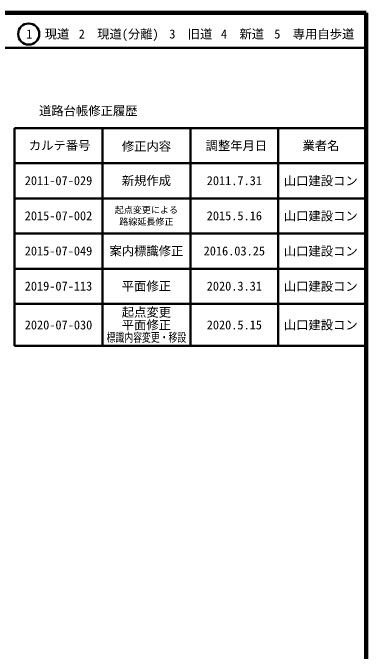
# Model space of a CAD drawing. Units: millimetres on the paper, enlarged 1000 times. Extents: x 40000 to 680000, y 20000 to 380000.
# Drawn here: x 579500 to 680000, y 198357 to 380000 of the extents above; entities that cross this region are included whole.
import ezdxf
from ezdxf.enums import TextEntityAlignment as Align

# ---------------------------------------------------------------- set-up
doc = ezdxf.new("R2010")
doc.units = ezdxf.units.MM
doc.header["$LTSCALE"] = 1000
for name, color, linetype, lineweight in [('M-TTL', 2, 'Continuous', 140), ('M-TTL-FRAM', 2, 'Continuous', 50), ('M-TTL-LINE', 7, 'Continuous', 50)]:
    doc.layers.add(name, color=color, linetype=linetype, lineweight=lineweight)
doc.layers.add('M-TTL-TXT', color=7, linetype='Continuous')
doc.styles.add('ＭＳ ゴシック', font='')
doc.styles.get('ＭＳ ゴシック').set_extended_font_data('MS Gothic')

msp = doc.modelspace()

# ---------------------------------------------------------------- linework, layer by layer
at = {"layer": 'M-TTL'}
for p, q in [((680000, 380000), (40000, 380000)), ((680000, 20000), (680000, 380000))]:
    msp.add_line(p, q, dxfattribs=at)
at = {"layer": 'M-TTL-FRAM'}
for p, q in [((580000, 347197), (580000, 285197)), ((580000, 347197), (680000, 347197)), ((580000, 285197), (680000, 285197))]:
    msp.add_line(p, q, dxfattribs=at)
at = {"layer": 'M-TTL-LINE'}
for p, q in [((40000, 370000), (680000, 370000)), ((605000, 347197), (605000, 285197)), ((630000, 347197), (630000, 285197)), ((655000, 347197), (655000, 285197)), ((580000, 337197), (680000, 337197)), ((580000, 327197), (680000, 327197)), ((580000, 317197), (680000, 317197)), ((580000, 307197), (680000, 307197)), ((580000, 297197), (680000, 297197))]:
    msp.add_line(p, q, dxfattribs=at)
msp.add_circle((584031, 373958), 3000, dxfattribs=at)

# ---------------------------------------------------------------- texts
at = {"layer": 'M-TTL-TXT', "style": 'ＭＳ ゴシック'}
for s, height, p in [('1\u3000現道', 2566, (589448, 373958)), ('2\u3000現道(分離)', 2566, (609619, 373958)), ('3\u3000旧道', 2566, (630121, 373958)), ('4\u3000新道', 2566, (644824, 373958)), ('5\u3000専用自歩道', 2566, (665228, 373958)), ('道路台帳修正履歴', 2566, (600968, 352113)), ('カルテ番号', 2566, (592839, 342277)), ('修正内容', 2566, (617509, 342023)), ('調整年月日', 2566, (643089, 342197)), ('業者名', 2566, (667134, 342197)), ('2011-07-029', 2566, (592500, 332245)), ('新規作成', 2566, (617500, 332245)), ('2011.7.31', 2566, (642500, 332245)), ('山口建設コン', 2566, (667077, 332189)), ('2015-07-002', 2566, (592500, 322245)), ('起点変更による', 1833, (617500, 323894)), ('2015.5.16', 2566, (642500, 322245)), ('山口建設コン', 2566, (667077, 322189)), ('路線延長修正', 1833, (617500, 320564)), ('2015-07-049', 2566, (592500, 312245)), ('案内標識修正', 2566, (617500, 312245)), ('2016.03.25', 2566, (642500, 312245)), ('山口建設コン', 2566, (667077, 312189)), ('2019-07-113', 2566, (592500, 302245)), ('平面修正', 2566, (617500, 302245)), ('2020.3.31', 2566, (642500, 302245)), ('山口建設コン', 2566, (667077, 302189)), ('起点変更', 2566, (617500, 294801)), ('2020-07-030', 2566, (592500, 291197)), ('平面修正', 2566, (617500, 291197)), ('2020.5.15', 2566, (642500, 291197)), ('山口建設コン', 2566, (667077, 291197))]:
    msp.add_text(s, height=height, dxfattribs=at).set_placement(p, align=Align.MIDDLE_CENTER)
at = {"layer": 'M-TTL-TXT', "style": 'ＭＳ ゴシック', "width": 0.7}
msp.add_text('標識内容変更・移設', height=2566, dxfattribs=at).set_placement((617500, 287662), align=Align.MIDDLE_CENTER)

doc.saveas('drawing.dxf')
